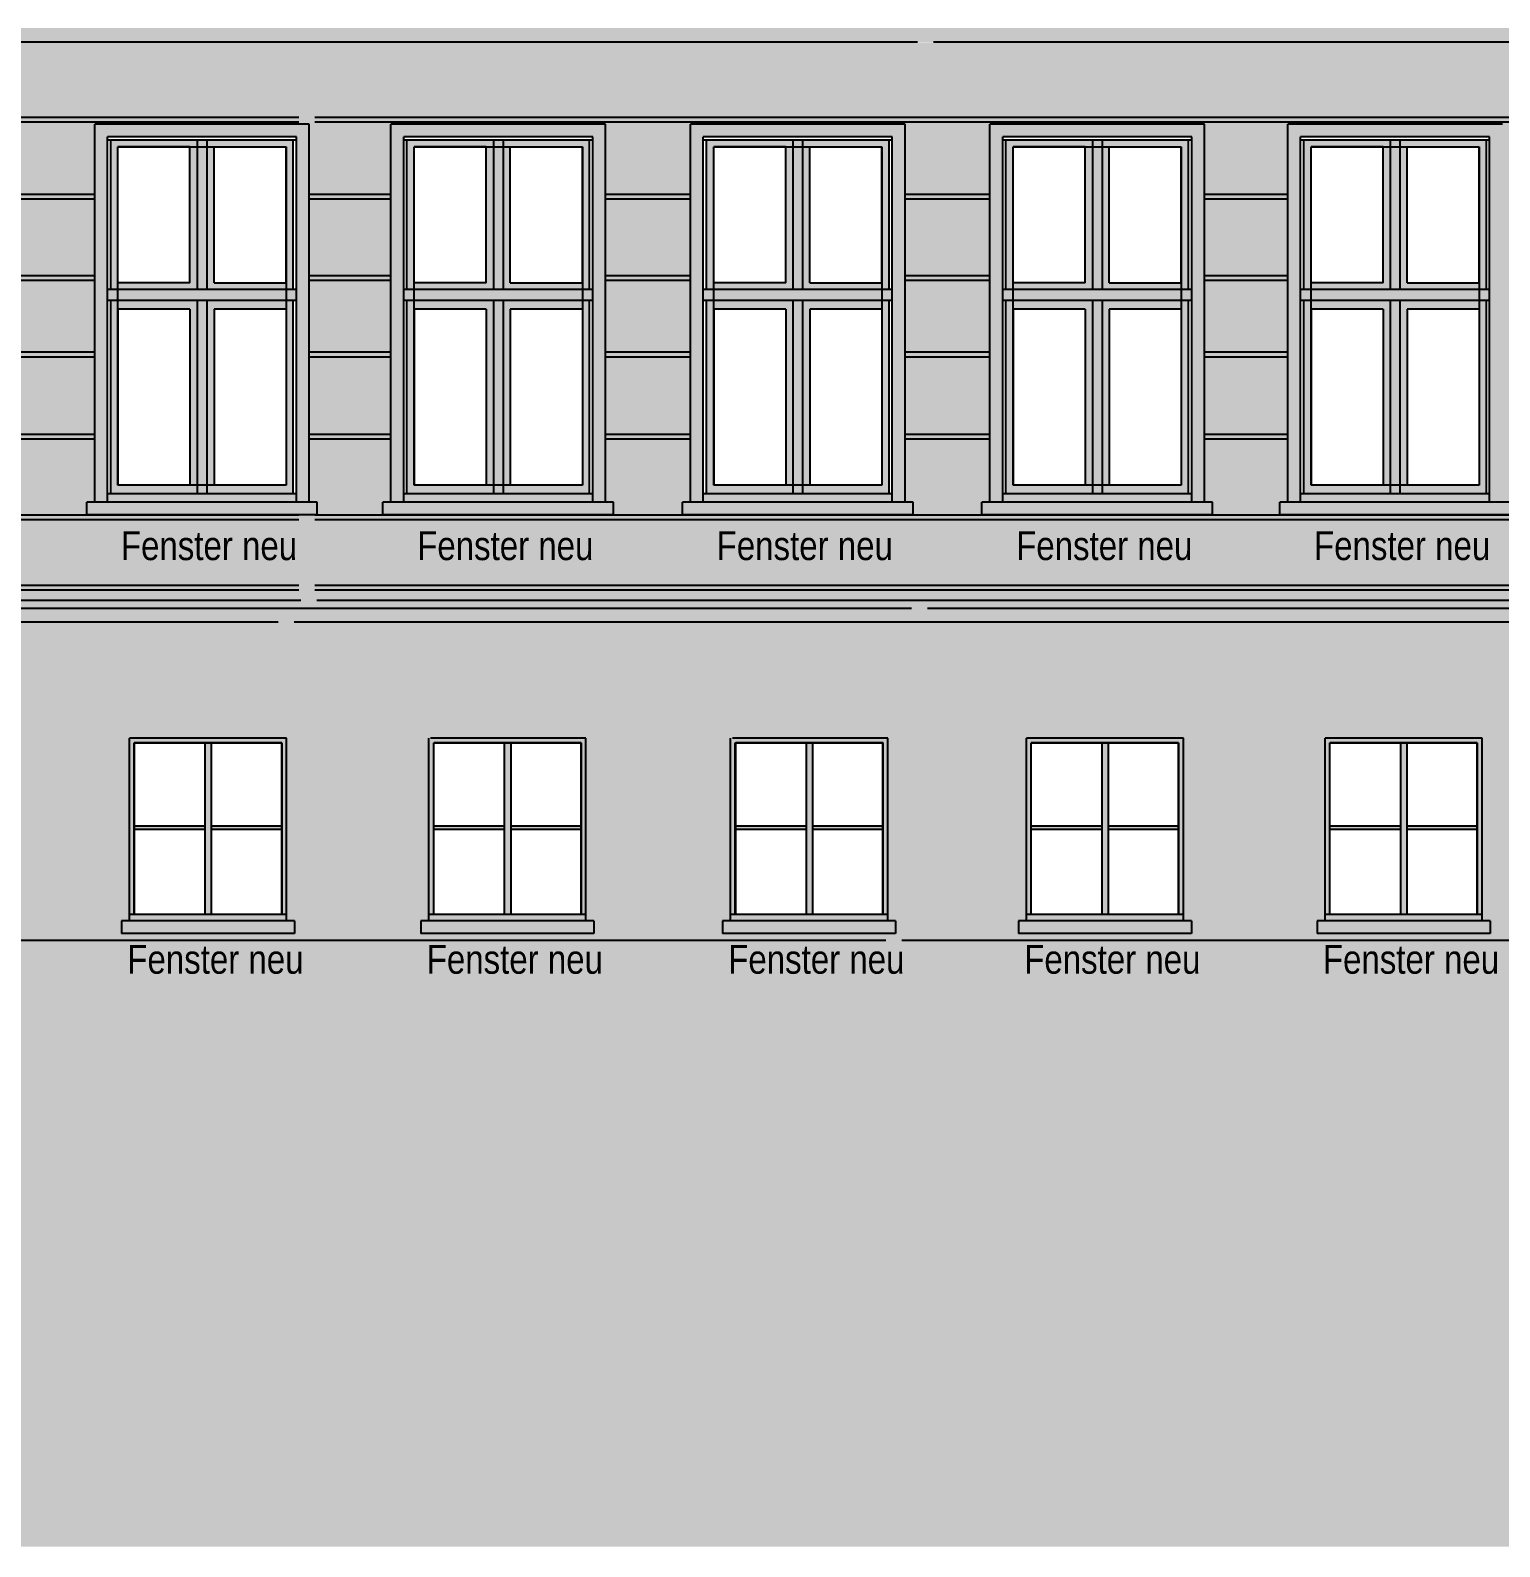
# Model space of a CAD drawing. Header units: metres. Extents: x 11 to 190, y 38 to 70.
# Drawn here: x 94.95 to 104.12, y 37.58 to 47.04 of the extents above; entities that cross this region are included whole.
import ezdxf
from ezdxf.enums import TextEntityAlignment as Align

# ---------------------------------------------------------------- set-up
doc = ezdxf.new("R2010")
doc.units = ezdxf.units.M
doc.header["$LTSCALE"] = 0.01
doc.header["$XCLIPFRAME"] = 2
doc.linetypes.add('AUSGEZOGEN', pattern=[1000, 1000, 0])
for name, color, linetype in [('A_Fensterrahmen', 1, 'CONTINUOUS'), ('A_Glasbild', 7, 'CONTINUOUS'), ('A_Schraff_Fensterrahmen', 255, 'CONTINUOUS'), ('A_Schraff_gelände', 251, 'CONTINUOUS'), ('A_Schraff_Gewaende', 23, 'CONTINUOUS'), ('A_Schraff_Paneel', 14, 'CONTINUOUS'), ('A_Schraff_Sims', 17, 'CONTINUOUS'), ('A_TEXT', 2, 'CONTINUOUS'), ('FASSADE', 7, 'AUSGEZOGEN'), ('FASSADE_STRUKTUR', 8, 'AUSGEZOGEN')]:
    doc.layers.add(name, color=color, linetype=linetype)
doc.styles.add('arial-n', font='ARIALN.TTF')
picture_1 = doc.add_image_def('image1.jpg', size_in_pixel=(60, 84))

msp = doc.modelspace()

# ---------------------------------------------------------------- hatches: boundary and pattern name
at = {"layer": 'A_Schraff_Fensterrahmen'}
h = msp.add_hatch(color=256, dxfattribs=at)
h.paths.add_polyline_path([(95.9904, 46.3587), (95.4504, 46.3587), (95.4504, 45.4268), (95.9904, 45.4268)])
h.paths.add_polyline_path([(95.9454, 46.3177), (95.9454, 45.4677), (95.4954, 45.4677), (95.4954, 46.3177)], flags=16)
h.paths.add_polyline_path([(96.5904, 46.3587), (96.0504, 46.3587), (96.0504, 45.4268), (96.5904, 45.4268)])
h.paths.add_polyline_path([(96.5454, 46.3177), (96.5454, 45.4677), (96.0954, 45.4677), (96.0954, 46.3177)], flags=16)
h.paths.add_polyline_path([(95.9904, 45.3567), (95.4504, 45.3567), (95.4504, 44.1513), (95.9904, 44.1513)])
h.paths.add_polyline_path([(95.9454, 45.304), (95.9454, 44.204), (95.4954, 44.204), (95.4954, 45.304)], flags=16)
h.paths.add_polyline_path([(96.5904, 45.3567), (96.0504, 45.3567), (96.0504, 44.1513), (96.5904, 44.1513)])
h.paths.add_polyline_path([(96.5454, 45.304), (96.5454, 44.204), (96.0954, 44.204), (96.0954, 45.304)], flags=16)
h = msp.add_hatch(color=256, dxfattribs=at)
h.paths.add_polyline_path([(96.0504, 46.3587), (95.9904, 46.3587), (95.9904, 45.4268), (96.0504, 45.4268)])
h.paths.add_polyline_path([(96.0504, 45.3567), (95.9904, 45.3567), (95.9904, 44.1513), (96.0504, 44.1513)])
h = msp.add_hatch(color=256, dxfattribs=at)
h.paths.add_polyline_path([(97.8402, 46.3587), (97.3002, 46.3587), (97.3002, 45.4268), (97.8402, 45.4268)])
h.paths.add_polyline_path([(97.7952, 46.3177), (97.7952, 45.4677), (97.3452, 45.4677), (97.3452, 46.3177)], flags=16)
h.paths.add_polyline_path([(98.4402, 46.3587), (97.9002, 46.3587), (97.9002, 45.4268), (98.4402, 45.4268)])
h.paths.add_polyline_path([(98.3952, 46.3177), (98.3952, 45.4677), (97.9452, 45.4677), (97.9452, 46.3177)], flags=16)
h.paths.add_polyline_path([(97.8402, 45.3567), (97.3002, 45.3567), (97.3002, 44.1513), (97.8402, 44.1513)])
h.paths.add_polyline_path([(97.7952, 45.304), (97.7952, 44.204), (97.3452, 44.204), (97.3452, 45.304)], flags=16)
h.paths.add_polyline_path([(98.4402, 45.3567), (97.9002, 45.3567), (97.9002, 44.1513), (98.4402, 44.1513)])
h.paths.add_polyline_path([(98.3952, 45.304), (98.3952, 44.204), (97.9452, 44.204), (97.9452, 45.304)], flags=16)
h = msp.add_hatch(color=256, dxfattribs=at)
h.paths.add_polyline_path([(97.9002, 46.3587), (97.8402, 46.3587), (97.8402, 45.4268), (97.9002, 45.4268)])
h.paths.add_polyline_path([(97.9002, 45.3567), (97.8402, 45.3567), (97.8402, 44.1513), (97.9002, 44.1513)])
h = msp.add_hatch(color=256, dxfattribs=at)
h.paths.add_polyline_path([(99.7101, 46.3588), (99.1701, 46.3588), (99.1701, 45.4268), (99.7101, 45.4268)])
h.paths.add_polyline_path([(99.6651, 46.3178), (99.6651, 45.4678), (99.2151, 45.4678), (99.2151, 46.3178)], flags=16)
h.paths.add_polyline_path([(100.3101, 46.3588), (99.7701, 46.3588), (99.7701, 45.4268), (100.3101, 45.4268)])
h.paths.add_polyline_path([(100.2651, 46.3178), (100.2651, 45.4678), (99.8151, 45.4678), (99.8151, 46.3178)], flags=16)
h.paths.add_polyline_path([(99.7101, 45.3568), (99.1701, 45.3568), (99.1701, 44.1514), (99.7101, 44.1514)])
h.paths.add_polyline_path([(99.6651, 45.3041), (99.6651, 44.2041), (99.2151, 44.2041), (99.2151, 45.3041)], flags=16)
h.paths.add_polyline_path([(100.3101, 45.3568), (99.7701, 45.3568), (99.7701, 44.1514), (100.3101, 44.1514)])
h.paths.add_polyline_path([(100.2651, 45.3041), (100.2651, 44.2041), (99.8151, 44.2041), (99.8151, 45.3041)], flags=16)
h = msp.add_hatch(color=256, dxfattribs=at)
h.paths.add_polyline_path([(99.7701, 46.3588), (99.7101, 46.3588), (99.7101, 45.4268), (99.7701, 45.4268)])
h.paths.add_polyline_path([(99.7701, 45.3568), (99.7101, 45.3568), (99.7101, 44.1514), (99.7701, 44.1514)])
h = msp.add_hatch(color=256, dxfattribs=at)
h.paths.add_polyline_path([(101.58, 46.3588), (101.04, 46.3588), (101.04, 45.4268), (101.58, 45.4268)])
h.paths.add_polyline_path([(101.535, 46.3178), (101.535, 45.4678), (101.085, 45.4678), (101.085, 46.3178)], flags=16)
h.paths.add_polyline_path([(102.18, 46.3588), (101.64, 46.3588), (101.64, 45.4268), (102.18, 45.4268)])
h.paths.add_polyline_path([(102.135, 46.3178), (102.135, 45.4678), (101.685, 45.4678), (101.685, 46.3178)], flags=16)
h.paths.add_polyline_path([(101.58, 45.3568), (101.04, 45.3568), (101.04, 44.1514), (101.58, 44.1514)])
h.paths.add_polyline_path([(101.535, 45.3041), (101.535, 44.2041), (101.085, 44.2041), (101.085, 45.3041)], flags=16)
h.paths.add_polyline_path([(102.18, 45.3568), (101.64, 45.3568), (101.64, 44.1514), (102.18, 44.1514)])
h.paths.add_polyline_path([(102.135, 45.3041), (102.135, 44.2041), (101.685, 44.2041), (101.685, 45.3041)], flags=16)
h = msp.add_hatch(color=256, dxfattribs=at)
h.paths.add_polyline_path([(101.64, 46.3588), (101.58, 46.3588), (101.58, 45.4268), (101.64, 45.4268)])
h.paths.add_polyline_path([(101.64, 45.3568), (101.58, 45.3568), (101.58, 44.1514), (101.64, 44.1514)])
h = msp.add_hatch(color=256, dxfattribs=at)
h.paths.add_polyline_path([(103.4399, 46.3588), (102.8999, 46.3588), (102.8999, 45.4268), (103.4399, 45.4268)])
h.paths.add_polyline_path([(103.3949, 46.3178), (103.3949, 45.4678), (102.9449, 45.4678), (102.9449, 46.3178)], flags=16)
h.paths.add_polyline_path([(104.0399, 46.3588), (103.4999, 46.3588), (103.4999, 45.4268), (104.0399, 45.4268)])
h.paths.add_polyline_path([(103.9949, 46.3178), (103.9949, 45.4678), (103.5449, 45.4678), (103.5449, 46.3178)], flags=16)
h.paths.add_polyline_path([(103.4399, 45.3568), (102.8999, 45.3568), (102.8999, 44.1514), (103.4399, 44.1514)])
h.paths.add_polyline_path([(103.3949, 45.3041), (103.3949, 44.2041), (102.9449, 44.2041), (102.9449, 45.3041)], flags=16)
h.paths.add_polyline_path([(104.0399, 45.3568), (103.4999, 45.3568), (103.4999, 44.1514), (104.0399, 44.1514)])
h.paths.add_polyline_path([(103.9949, 45.3041), (103.9949, 44.2041), (103.5449, 44.2041), (103.5449, 45.3041)], flags=16)
h = msp.add_hatch(color=256, dxfattribs=at)
h.paths.add_polyline_path([(103.4999, 46.3588), (103.4399, 46.3588), (103.4399, 45.4268), (103.4999, 45.4268)])
h.paths.add_polyline_path([(103.4999, 45.3568), (103.4399, 45.3568), (103.4399, 44.1514), (103.4999, 44.1514)])
h = msp.add_hatch(color=256, dxfattribs=at)
h.paths.add_polyline_path([(96.6104, 44.1513), (95.4304, 44.1513), (95.4304, 44.0987), (96.6104, 44.0987)])
h.paths.add_polyline_path([(96.6104, 45.4268), (95.4304, 45.4268), (95.4304, 45.3567), (96.6104, 45.3567)])
h = msp.add_hatch(color=256, dxfattribs=at)
h.paths.add_polyline_path([(98.4602, 44.1513), (97.2802, 44.1513), (97.2802, 44.0987), (98.4602, 44.0987)])
h.paths.add_polyline_path([(98.4602, 45.4268), (97.2802, 45.4268), (97.2802, 45.3567), (98.4602, 45.3567)])
h = msp.add_hatch(color=256, dxfattribs=at)
h.paths.add_polyline_path([(100.3301, 44.1514), (99.1501, 44.1514), (99.1501, 44.0988), (100.3301, 44.0988)])
h.paths.add_polyline_path([(100.3301, 45.4268), (99.1501, 45.4268), (99.1501, 45.3568), (100.3301, 45.3568)])
h = msp.add_hatch(color=256, dxfattribs=at)
h.paths.add_polyline_path([(102.2, 44.1514), (101.02, 44.1514), (101.02, 44.0988), (102.2, 44.0988)])
h.paths.add_polyline_path([(102.2, 45.4268), (101.02, 45.4268), (101.02, 45.3568), (102.2, 45.3568)])
h = msp.add_hatch(color=256, dxfattribs=at)
h.paths.add_polyline_path([(104.0599, 44.1514), (102.8799, 44.1514), (102.8799, 44.0988), (104.0599, 44.0988)])
h.paths.add_polyline_path([(104.0599, 45.4268), (102.8799, 45.4268), (102.8799, 45.3568), (104.0599, 45.3568)])
h = msp.add_hatch(color=256, dxfattribs=at)
h.paths.add_polyline_path([(96.0779, 42.5958), (96.0379, 42.5958), (96.0379, 41.5258), (96.0779, 41.5258)], flags=17)
h.paths.add_polyline_path([(96.5479, 42.6258), (95.5679, 42.6258), (95.5679, 41.5258), (95.5979, 41.5258), (95.5979, 42.5958), (96.5179, 42.5958), (96.5179, 41.5258), (96.5479, 41.5258)])
h.paths.add_polyline_path([(96.5479, 41.5258), (95.5679, 41.5258), (95.5679, 41.4858), (96.5479, 41.4858)])
h = msp.add_hatch(color=256, dxfattribs=at)
h.paths.add_polyline_path([(97.9475, 42.5958), (97.9075, 42.5958), (97.9075, 41.5258), (97.9475, 41.5258)], flags=17)
h.paths.add_polyline_path([(98.4175, 42.6258), (97.4375, 42.6258), (97.4375, 41.5258), (97.4675, 41.5258), (97.4675, 42.5958), (98.3875, 42.5958), (98.3875, 41.5258), (98.4175, 41.5258)])
h.paths.add_polyline_path([(98.4175, 41.5258), (97.4375, 41.5258), (97.4375, 41.4858), (98.4175, 41.4858)])
h = msp.add_hatch(color=256, dxfattribs=at)
h.paths.add_polyline_path([(99.8298, 42.5958), (99.7898, 42.5958), (99.7898, 41.5258), (99.8298, 41.5258)], flags=17)
h.paths.add_polyline_path([(100.2998, 42.6258), (99.3197, 42.6258), (99.3197, 41.5258), (99.3497, 41.5258), (99.3497, 42.5958), (100.2698, 42.5958), (100.2698, 41.5258), (100.2998, 41.5258)])
h.paths.add_polyline_path([(100.2998, 41.5258), (99.3197, 41.5258), (99.3197, 41.4858), (100.2998, 41.4858)])
h = msp.add_hatch(color=256, dxfattribs=at)
h.paths.add_polyline_path([(101.6779, 42.5958), (101.6379, 42.5958), (101.6379, 41.5258), (101.6779, 41.5258)], flags=17)
h.paths.add_polyline_path([(102.1479, 42.6258), (101.1679, 42.6258), (101.1679, 41.5258), (101.1979, 41.5258), (101.1979, 42.5958), (102.1179, 42.5958), (102.1179, 41.5258), (102.1479, 41.5258)])
h.paths.add_polyline_path([(102.1479, 41.5258), (101.1679, 41.5258), (101.1679, 41.4858), (102.1479, 41.4858)])
h = msp.add_hatch(color=256, dxfattribs=at)
h.paths.add_polyline_path([(103.5429, 42.5958), (103.5029, 42.5958), (103.5029, 41.5258), (103.5429, 41.5258)], flags=17)
h.paths.add_polyline_path([(104.0129, 42.6258), (103.0329, 42.6258), (103.0329, 41.5258), (103.0629, 41.5258), (103.0629, 42.5958), (103.9829, 42.5958), (103.9829, 41.5258), (104.0129, 41.5258)])
h.paths.add_polyline_path([(104.0129, 41.5258), (103.0329, 41.5258), (103.0329, 41.4858), (104.0129, 41.4858)])
h = msp.add_hatch(color=256, dxfattribs=at)
h.paths.add_polyline_path([(96.5179, 42.0758), (96.0779, 42.0758), (96.0779, 42.0558), (96.5179, 42.0558)])
h.paths.add_polyline_path([(96.0379, 42.0758), (95.5979, 42.0758), (95.5979, 42.0558), (96.0379, 42.0558)])
h = msp.add_hatch(color=256, dxfattribs=at)
h.paths.add_polyline_path([(98.3875, 42.0758), (97.9475, 42.0758), (97.9475, 42.0558), (98.3875, 42.0558)])
h.paths.add_polyline_path([(97.9075, 42.0758), (97.4675, 42.0758), (97.4675, 42.0558), (97.9075, 42.0558)])
h = msp.add_hatch(color=256, dxfattribs=at)
h.paths.add_polyline_path([(100.2698, 42.0758), (99.8298, 42.0758), (99.8298, 42.0558), (100.2698, 42.0558)])
h.paths.add_polyline_path([(99.7898, 42.0758), (99.3497, 42.0758), (99.3497, 42.0558), (99.7898, 42.0558)])
h = msp.add_hatch(color=256, dxfattribs=at)
h.paths.add_polyline_path([(102.1179, 42.0758), (101.6779, 42.0758), (101.6779, 42.0558), (102.1179, 42.0558)])
h.paths.add_polyline_path([(101.6379, 42.0758), (101.1979, 42.0758), (101.1979, 42.0558), (101.6379, 42.0558)])
h = msp.add_hatch(color=256, dxfattribs=at)
h.paths.add_polyline_path([(103.9829, 42.0758), (103.5429, 42.0758), (103.5429, 42.0558), (103.9829, 42.0558)])
h.paths.add_polyline_path([(103.5029, 42.0758), (103.0629, 42.0758), (103.0629, 42.0558), (103.5029, 42.0558)])
at = {"layer": 'A_Schraff_gelände'}
msp.add_hatch(color=256, dxfattribs=at).paths.add_polyline_path([(11.3282, 41.598), (11.3282, 37.5789), (154.2308, 37.5789), (154.2216, 40.16), (110.1494, 40.16), (110.1494, 41.3633), (91.5663, 41.3633), (88.0786, 41.3633), (81.6712, 41.4133), (71.368, 41.4147), (60.93, 41.416), (60.93, 41.5372), (60.58, 41.5372), (60.58, 41.6622), (55.0967, 41.6622), (55.0967, 41.598), (46.9467, 41.598)])
at = {"layer": 'A_Schraff_Gewaende'}
h = msp.add_hatch(color=256, dxfattribs=at)
h.paths.add_polyline_path([(96.6904, 46.4587), (95.3504, 46.4587), (95.3504, 44.0987), (95.4304, 44.0987), (95.4304, 46.3787), (96.6104, 46.3787), (96.6104, 44.0987), (96.6904, 44.0987)])
h.paths.add_polyline_path([(96.7404, 44.0987), (96.6904, 44.0987), (95.3004, 44.0987), (95.3004, 44.0187), (96.7404, 44.0187)])
h = msp.add_hatch(color=256, dxfattribs=at)
h.paths.add_polyline_path([(98.5402, 46.4587), (97.2002, 46.4587), (97.2002, 44.0987), (97.2802, 44.0987), (97.2802, 46.3787), (98.4602, 46.3787), (98.4602, 44.0987), (98.5402, 44.0987)])
h.paths.add_polyline_path([(98.5902, 44.0987), (98.5402, 44.0987), (97.1502, 44.0987), (97.1502, 44.0187), (98.5902, 44.0187)])
h = msp.add_hatch(color=256, dxfattribs=at)
h.paths.add_polyline_path([(100.4101, 46.4588), (99.0701, 46.4588), (99.0701, 44.0988), (99.1501, 44.0988), (99.1501, 46.3788), (100.3301, 46.3788), (100.3301, 44.0988), (100.4101, 44.0988)])
h.paths.add_polyline_path([(100.4601, 44.0988), (100.4101, 44.0988), (99.0201, 44.0988), (99.0201, 44.0188), (100.4601, 44.0188)])
h = msp.add_hatch(color=256, dxfattribs=at)
h.paths.add_polyline_path([(102.28, 46.4588), (100.94, 46.4588), (100.94, 44.0988), (101.02, 44.0988), (101.02, 46.3788), (102.2, 46.3788), (102.2, 44.0988), (102.28, 44.0988)])
h.paths.add_polyline_path([(102.33, 44.0988), (102.28, 44.0988), (100.89, 44.0988), (100.89, 44.0188), (102.33, 44.0188)])
h = msp.add_hatch(color=256, dxfattribs=at)
h.paths.add_polyline_path([(104.1399, 46.4588), (102.7999, 46.4588), (102.7999, 44.0988), (102.8799, 44.0988), (102.8799, 46.3788), (104.0599, 46.3788), (104.0599, 44.0988), (104.1399, 44.0988)])
h.paths.add_polyline_path([(104.1899, 44.0988), (104.1399, 44.0988), (102.7499, 44.0988), (102.7499, 44.0188), (104.1899, 44.0188)])
for points in [[(96.5979, 41.4858), (96.5479, 41.4858), (95.5179, 41.4858), (95.5179, 41.4058), (96.5979, 41.4058)], [(98.4675, 41.4858), (98.4175, 41.4858), (97.3875, 41.4858), (97.3875, 41.4058), (98.4675, 41.4058)], [(100.3498, 41.4858), (100.2998, 41.4858), (99.2697, 41.4858), (99.2697, 41.4058), (100.3498, 41.4058)], [(102.1979, 41.4858), (102.1479, 41.4858), (101.1179, 41.4858), (101.1179, 41.4058), (102.1979, 41.4058)], [(104.0629, 41.4858), (104.0129, 41.4858), (102.9829, 41.4858), (102.9829, 41.4058), (104.0629, 41.4058)]]:
    msp.add_hatch(color=256, dxfattribs=at).paths.add_polyline_path(points)
at = {"layer": 'A_Schraff_Paneel'}
h = msp.add_hatch(color=256, dxfattribs=at)
h.paths.add_polyline_path([(59.2, 46.9703), (59.2, 43.4844), (110.3894, 43.4844), (116.8374, 43.4842), (116.8374, 46.9701)])
h.paths.add_polyline_path([(106.5637, 44.0188), (106.5637, 44.0988), (106.6137, 44.0988), (106.6137, 46.4588), (107.9537, 46.4588), (107.9537, 44.0988), (108.0037, 44.0988), (108.0037, 44.0188)], flags=16)
h.paths.add_polyline_path([(104.6616, 44.0188), (104.6616, 44.0988), (104.7116, 44.0988), (104.7116, 46.4588), (106.0516, 46.4588), (106.0516, 44.0988), (106.1016, 44.0988), (106.1016, 44.0188)], flags=16)
h.paths.add_polyline_path([(102.7499, 44.0188), (102.7499, 44.0988), (102.7999, 44.0988), (102.7999, 46.4588), (104.1399, 46.4588), (104.1399, 44.0988), (104.1899, 44.0988), (104.1899, 44.0188)], flags=16)
h.paths.add_polyline_path([(100.89, 44.0188), (100.89, 44.0988), (100.94, 44.0988), (100.94, 46.4588), (102.28, 46.4588), (102.28, 44.0988), (102.33, 44.0988), (102.33, 44.0188)], flags=16)
h.paths.add_polyline_path([(99.0201, 44.0188), (99.0201, 44.0988), (99.0701, 44.0988), (99.0701, 46.4588), (100.4101, 46.4588), (100.4101, 44.0988), (100.4601, 44.0988), (100.4601, 44.0188)], flags=16)
h.paths.add_polyline_path([(97.1502, 44.0187), (97.1502, 44.0987), (97.2002, 44.0987), (97.2002, 46.4587), (98.5402, 46.4587), (98.5402, 44.0987), (98.5902, 44.0987), (98.5902, 44.0187)], flags=16)
h.paths.add_polyline_path([(95.3004, 44.0187), (95.3004, 44.0987), (95.3504, 44.0987), (95.3504, 46.4587), (96.6904, 46.4587), (96.6904, 44.0987), (96.7404, 44.0987), (96.7404, 44.0187)], flags=16)
h.paths.add_polyline_path([(93.4405, 44.0187), (93.4405, 44.0987), (93.4905, 44.0987), (93.4905, 46.4587), (94.8305, 46.4587), (94.8305, 44.0987), (94.8805, 44.0987), (94.8805, 44.0187)], flags=16)
h.paths.add_polyline_path([(91.5592, 44.0187), (91.5592, 44.0987), (91.6092, 44.0987), (91.6092, 46.4587), (92.9492, 46.4587), (92.9492, 44.0987), (92.9992, 44.0987), (92.9992, 44.0187)], flags=16)
h.paths.add_polyline_path([(89.6843, 44.0187), (89.6843, 44.0987), (89.7343, 44.0987), (89.7343, 46.4587), (91.0743, 46.4587), (91.0743, 44.0987), (91.1243, 44.0987), (91.1243, 44.0187)], flags=16)
h.paths.add_polyline_path([(87.8194, 44.0187), (87.8194, 44.0987), (87.8694, 44.0987), (87.8694, 46.4587), (89.2094, 46.4587), (89.2094, 44.0987), (89.2594, 44.0987), (89.2594, 44.0187)], flags=16)
h.paths.add_polyline_path([(85.9495, 44.0187), (85.9495, 44.0987), (85.9995, 44.0987), (85.9995, 46.4587), (87.3395, 46.4587), (87.3395, 44.0987), (87.3895, 44.0987), (87.3895, 44.0187)], flags=16)
h.paths.add_polyline_path([(84.0099, 44.0188), (84.0099, 44.0988), (84.0599, 44.0988), (84.0599, 46.4588), (85.3999, 46.4588), (85.3999, 44.0988), (85.4499, 44.0988), (85.4499, 44.0188)], flags=16)
h.paths.add_polyline_path([(82.1898, 44.0187), (82.1898, 44.0987), (82.2398, 44.0987), (82.2398, 46.4587), (83.5798, 46.4587), (83.5798, 44.0987), (83.6298, 44.0987), (83.6298, 44.0187)], flags=16)
h.paths.add_polyline_path([(80.3499, 44.0187), (80.3499, 44.0987), (80.3999, 44.0987), (80.3999, 46.4587), (81.7399, 46.4587), (81.7399, 44.0987), (81.7899, 44.0987), (81.7899, 44.0187)], flags=16)
h.paths.add_polyline_path([(78.48, 44.0187), (78.48, 44.0987), (78.53, 44.0987), (78.53, 46.4587), (79.87, 46.4587), (79.87, 44.0987), (79.92, 44.0987), (79.92, 44.0187)], flags=16)
h.paths.add_polyline_path([(76.6301, 44.0187), (76.6301, 44.0987), (76.6801, 44.0987), (76.6801, 46.4587), (78.0201, 46.4587), (78.0201, 44.0987), (78.0701, 44.0987), (78.0701, 44.0187)], flags=16)
h.paths.add_polyline_path([(74.7702, 44.0187), (74.7702, 44.0987), (74.8202, 44.0987), (74.8202, 46.4587), (76.1602, 46.4587), (76.1602, 44.0987), (76.2102, 44.0987), (76.2102, 44.0187)], flags=16)
h.paths.add_polyline_path([(72.8904, 44.0187), (72.8904, 44.0987), (72.9404, 44.0987), (72.9404, 46.4587), (74.2804, 46.4587), (74.2804, 44.0987), (74.3304, 44.0987), (74.3304, 44.0187)], flags=16)
h.paths.add_polyline_path([(71.0105, 44.0187), (71.0105, 44.0987), (71.0605, 44.0987), (71.0605, 46.4587), (72.4005, 46.4587), (72.4005, 44.0987), (72.4505, 44.0987), (72.4505, 44.0187)], flags=16)
h.paths.add_polyline_path([(69.1053, 44.0187), (69.1053, 44.0987), (69.1553, 44.0987), (69.1553, 46.4587), (70.4953, 46.4587), (70.4953, 44.0987), (70.5453, 44.0987), (70.5453, 44.0187)], flags=16)
h.paths.add_polyline_path([(67.3304, 44.0187), (67.3304, 44.0987), (67.3804, 44.0987), (67.3804, 46.4587), (68.7204, 46.4587), (68.7204, 44.0987), (68.7704, 44.0987), (68.7704, 44.0187)], flags=16)
h.paths.add_polyline_path([(65.3755, 44.0187), (65.3755, 44.0987), (65.4255, 44.0987), (65.4255, 46.4587), (66.7655, 46.4587), (66.7655, 44.0987), (66.8155, 44.0987), (66.8155, 44.0187)], flags=16)
h.paths.add_polyline_path([(63.5906, 44.0187), (63.5906, 44.0987), (63.6406, 44.0987), (63.6406, 46.4587), (64.9806, 46.4587), (64.9806, 44.0987), (65.0306, 44.0987), (65.0306, 44.0187)], flags=16)
h.paths.add_polyline_path([(61.6463, 44.0187), (61.6463, 44.0987), (61.6963, 44.0987), (61.6963, 46.4587), (63.0363, 46.4587), (63.0363, 44.0987), (63.0863, 44.0987), (63.0863, 44.0187)], flags=16)
h = msp.add_hatch(color=256, dxfattribs=at)
h.paths.add_polyline_path([(59.2, 43.3486), (59.2, 41.6622), (60.58, 41.6622), (60.58, 41.5372), (60.93, 41.5372), (60.93, 41.416), (61.978, 41.4141), (61.978, 42.6258), (62.898, 42.6258), (62.898, 41.4158), (63.858, 41.4156), (63.858, 42.6257), (64.778, 42.6257), (64.778, 41.4141), (65.738, 41.4154), (65.738, 42.6256), (66.658, 42.6256), (66.658, 41.4144), (67.603, 41.4145), (67.603, 42.6255), (68.523, 42.6255), (68.523, 41.4145), (69.473, 41.4148), (69.473, 42.6253), (70.393, 42.6253), (70.393, 41.4146), (71.303, 41.4145), (71.303, 42.6252), (72.223, 42.6252), (72.223, 41.4144), (73.163, 41.4142), (73.163, 42.6251), (74.083, 42.6251), (74.083, 41.4141), (75.053, 41.4142), (75.053, 42.625), (75.973, 42.605), (75.973, 41.4141), (76.908, 41.4141), (76.908, 42.6248), (77.828, 42.6248), (77.828, 41.4141), (78.798, 41.4141), (78.798, 42.6247), (79.718, 42.6247), (79.718, 41.4141), (80.7362, 41.4141), (80.7362, 42.2522), (81.7212, 42.2522), (81.7212, 41.4126), (82.4281, 41.4074), (82.4281, 41.4858), (82.4781, 41.4858), (82.4781, 42.6258), (83.4581, 42.6258), (83.4581, 41.4858), (83.5082, 41.4858), (83.5082, 41.4058), (83.5081, 41.399), (88.0786, 41.3633), (91.6729, 41.3633), (91.6729, 42.4922), (92.7829, 42.4922), (92.7829, 41.3633), (110.3894, 41.3633), (110.3894, 43.3502)])
h.paths.add_polyline_path([(84.2888, 42.6258), (84.2888, 41.4858), (84.2388, 41.4858), (84.2388, 41.4058), (85.3189, 41.4058), (85.3189, 41.4858), (85.2689, 41.4858), (85.2689, 42.6258)], flags=16)
h.paths.add_polyline_path([(86.1274, 42.6258), (86.1274, 41.4858), (86.0774, 41.4858), (86.0774, 41.4058), (87.1575, 41.4058), (87.1575, 41.4858), (87.1075, 41.4858), (87.1075, 42.6258)], flags=16)
h.paths.add_polyline_path([(88.4953, 42.6258), (88.4953, 41.4858), (88.4453, 41.4858), (88.4453, 41.4058), (89.5253, 41.4058), (89.5253, 41.4858), (89.4753, 41.4858), (89.4753, 42.6258)], flags=16)
h.paths.add_polyline_path([(89.9996, 42.6258), (89.9996, 41.4858), (89.9496, 41.4858), (89.9496, 41.4058), (91.0296, 41.4058), (91.0296, 41.4858), (90.9796, 41.4858), (90.9796, 42.6258)], flags=16)
h.paths.add_polyline_path([(93.7046, 42.6258), (93.7046, 41.4858), (93.6546, 41.4858), (93.6546, 41.4058), (94.7346, 41.4058), (94.7346, 41.4858), (94.6846, 41.4858), (94.6846, 42.6258)], flags=16)
h.paths.add_polyline_path([(95.5679, 42.6258), (95.5679, 41.4858), (95.5179, 41.4858), (95.5179, 41.4058), (96.5979, 41.4058), (96.5979, 41.4858), (96.5479, 41.4858), (96.5479, 42.6258)], flags=16)
h.paths.add_polyline_path([(97.4375, 42.6258), (97.4375, 41.4858), (97.3875, 41.4858), (97.3875, 41.4058), (98.4675, 41.4058), (98.4675, 41.4858), (98.4175, 41.4858), (98.4175, 42.6258)], flags=16)
h.paths.add_polyline_path([(99.3197, 42.6258), (99.3197, 41.4858), (99.2697, 41.4858), (99.2697, 41.4058), (100.3498, 41.4058), (100.3498, 41.4858), (100.3029, 41.4858), (100.3029, 42.6258)], flags=16)
h.paths.add_polyline_path([(101.1679, 42.6258), (101.1679, 41.4858), (101.1179, 41.4858), (101.1179, 41.4058), (102.1979, 41.4058), (102.1979, 41.4858), (102.1479, 41.4858), (102.1479, 42.6258)], flags=16)
h.paths.add_polyline_path([(103.0329, 42.6258), (103.0329, 41.4858), (102.9829, 41.4858), (102.9829, 41.4058), (104.0629, 41.4058), (104.0629, 41.4858), (104.0129, 41.4858), (104.0129, 42.6258)], flags=16)
h.paths.add_polyline_path([(104.8979, 42.6258), (104.8979, 41.4858), (104.8479, 41.4858), (104.8479, 41.4058), (105.9279, 41.4058), (105.9279, 41.4858), (105.8779, 41.4858), (105.8779, 42.6258)], flags=16)
at = {"layer": 'A_Schraff_Sims'}
for points in [[(116.6624, 46.9704), (116.6429, 47.0578), (59.001, 47.0578), (59.001, 46.9703)], [(59.18, 43.4844), (59.04, 43.4344), (59.051, 43.3502), (130.1924, 43.3502), (130.2034, 43.4342), (130.0524, 43.4842)]]:
    msp.add_hatch(color=256, dxfattribs=at).paths.add_polyline_path(points)

# ---------------------------------------------------------------- linework, layer by layer
at = {"layer": 'A_Fensterrahmen'}
for p, q in [((96.6104, 46.3587), (95.4304, 46.3587)), ((95.4504, 45.4268), (95.4504, 46.3587)), ((95.4954, 45.4677), (95.4954, 46.3177)), ((95.9454, 46.3177), (95.4954, 46.3177)), ((95.9454, 45.4677), (95.9454, 46.3177)), ((95.9904, 46.3587), (95.9904, 45.4268)), ((96.0504, 46.3587), (96.0504, 45.4268)), ((96.0954, 45.4677), (96.0954, 46.3177)), ((96.0954, 46.3177), (96.5454, 46.3177)), ((96.5454, 45.4677), (96.5454, 46.3177)), ((96.5904, 45.4268), (96.5904, 46.3587)), ((98.4602, 46.3587), (97.2802, 46.3587)), ((97.3002, 45.4268), (97.3002, 46.3587)), ((97.3452, 45.4677), (97.3452, 46.3177)), ((97.7952, 46.3177), (97.3452, 46.3177)), ((97.7952, 45.4677), (97.7952, 46.3177)), ((97.8402, 46.3587), (97.8402, 45.4268)), ((97.9002, 46.3587), (97.9002, 45.4268)), ((97.9452, 45.4677), (97.9452, 46.3177)), ((97.9452, 46.3177), (98.3952, 46.3177)), ((98.3952, 45.4677), (98.3952, 46.3177)), ((98.4402, 45.4268), (98.4402, 46.3587)), ((100.3301, 46.3588), (99.1501, 46.3588)), ((99.1701, 45.4268), (99.1701, 46.3588)), ((99.2151, 45.4678), (99.2151, 46.3178)), ((99.6651, 46.3178), (99.2151, 46.3178)), ((99.6651, 45.4678), (99.6651, 46.3178)), ((99.7101, 46.3588), (99.7101, 45.4268)), ((99.7701, 46.3588), (99.7701, 45.4268)), ((99.8151, 46.3178), (100.2651, 46.3178)), ((99.8151, 45.4678), (99.8151, 46.3178)), ((100.2651, 45.4678), (100.2651, 46.3178)), ((100.3101, 45.4268), (100.3101, 46.3588)), ((102.2, 46.3588), (101.02, 46.3588)), ((101.04, 45.4268), (101.04, 46.3588)), ((101.085, 45.4678), (101.085, 46.3178)), ((101.535, 46.3178), (101.085, 46.3178)), ((101.535, 45.4678), (101.535, 46.3178)), ((101.58, 46.3588), (101.58, 45.4268)), ((101.64, 46.3588), (101.64, 45.4268)), ((101.685, 45.4678), (101.685, 46.3178)), ((101.685, 46.3178), (102.135, 46.3178)), ((102.135, 45.4678), (102.135, 46.3178)), ((102.18, 45.4268), (102.18, 46.3588)), ((104.0599, 46.3588), (102.8799, 46.3588)), ((102.8999, 45.4268), (102.8999, 46.3588)), ((102.9449, 45.4678), (102.9449, 46.3178)), ((103.3949, 46.3178), (102.9449, 46.3178)), ((103.3949, 45.4678), (103.3949, 46.3178)), ((103.4399, 46.3588), (103.4399, 45.4268)), ((103.4999, 46.3588), (103.4999, 45.4268)), ((103.5449, 45.4678), (103.5449, 46.3178)), ((103.5449, 46.3178), (103.9949, 46.3178)), ((103.9949, 45.4678), (103.9949, 46.3178)), ((104.0399, 45.4268), (104.0399, 46.3588)), ((95.9454, 45.4677), (95.4954, 45.4677)), ((96.0954, 45.4677), (96.5454, 45.4677)), ((97.7952, 45.4677), (97.3452, 45.4677)), ((97.9452, 45.4677), (98.3952, 45.4677)), ((99.6651, 45.4678), (99.2151, 45.4678)), ((99.8151, 45.4678), (100.2651, 45.4678)), ((101.535, 45.4678), (101.085, 45.4678)), ((101.685, 45.4678), (102.135, 45.4678)), ((103.3949, 45.4678), (102.9449, 45.4678)), ((103.5449, 45.4678), (103.9949, 45.4678)), ((96.6104, 45.4268), (95.4304, 45.4268)), ((96.6104, 45.3567), (95.4304, 45.3567)), ((95.4504, 44.1513), (95.4504, 45.3567)), ((95.9904, 45.3567), (95.9904, 44.1513)), ((96.0504, 45.3567), (96.0504, 44.1513)), ((96.5904, 44.1513), (96.5904, 45.3567)), ((98.4602, 45.4268), (97.2802, 45.4268)), ((98.4602, 45.3567), (97.2802, 45.3567)), ((97.3002, 44.1513), (97.3002, 45.3567)), ((97.8402, 45.3567), (97.8402, 44.1513)), ((97.9002, 45.3567), (97.9002, 44.1513)), ((98.4402, 44.1513), (98.4402, 45.3567)), ((100.3301, 45.4268), (99.1501, 45.4268)), ((100.3301, 45.3568), (99.1501, 45.3568)), ((99.1701, 44.1514), (99.1701, 45.3568)), ((99.7101, 45.3568), (99.7101, 44.1514)), ((99.7701, 45.3568), (99.7701, 44.1514)), ((100.3101, 44.1514), (100.3101, 45.3568)), ((102.2, 45.4268), (101.02, 45.4268)), ((102.2, 45.3568), (101.02, 45.3568)), ((101.04, 44.1514), (101.04, 45.3568)), ((101.58, 45.3568), (101.58, 44.1514)), ((101.64, 45.3568), (101.64, 44.1514)), ((102.18, 44.1514), (102.18, 45.3568)), ((104.0599, 45.4268), (102.8799, 45.4268)), ((104.0599, 45.3568), (102.8799, 45.3568)), ((102.8999, 44.1514), (102.8999, 45.3568)), ((103.4399, 45.3568), (103.4399, 44.1514)), ((103.4999, 45.3568), (103.4999, 44.1514)), ((104.0399, 44.1514), (104.0399, 45.3568)), ((95.4954, 45.304), (95.4954, 44.204)), ((95.9454, 45.304), (95.4954, 45.304)), ((95.9454, 45.304), (95.9454, 44.204)), ((96.5454, 45.304), (96.0954, 45.304)), ((96.0954, 45.304), (96.0954, 44.204)), ((96.5454, 45.304), (96.5454, 44.204)), ((97.3452, 45.304), (97.3452, 44.204)), ((97.7952, 45.304), (97.3452, 45.304)), ((97.7952, 45.304), (97.7952, 44.204)), ((98.3952, 45.304), (97.9452, 45.304)), ((97.9452, 45.304), (97.9452, 44.204)), ((98.3952, 45.304), (98.3952, 44.204)), ((99.6651, 45.3041), (99.2151, 45.3041)), ((99.2151, 45.3041), (99.2151, 44.2041)), ((99.6651, 45.3041), (99.6651, 44.2041)), ((100.2651, 45.3041), (99.8151, 45.3041)), ((99.8151, 45.3041), (99.8151, 44.2041)), ((100.2651, 45.3041), (100.2651, 44.2041)), ((101.535, 45.3041), (101.085, 45.3041)), ((101.085, 45.3041), (101.085, 44.2041)), ((101.535, 45.3041), (101.535, 44.2041)), ((102.135, 45.3041), (101.685, 45.3041)), ((101.685, 45.3041), (101.685, 44.2041)), ((102.135, 45.3041), (102.135, 44.2041)), ((102.9449, 45.3041), (102.9449, 44.2041)), ((103.3949, 45.3041), (102.9449, 45.3041)), ((103.3949, 45.3041), (103.3949, 44.2041)), ((103.9949, 45.3041), (103.5449, 45.3041)), ((103.5449, 45.3041), (103.5449, 44.2041)), ((103.9949, 45.3041), (103.9949, 44.2041)), ((95.9454, 44.204), (95.4954, 44.204)), ((96.5454, 44.204), (96.0954, 44.204)), ((97.7952, 44.204), (97.3452, 44.204)), ((98.3952, 44.204), (97.9452, 44.204)), ((99.6651, 44.2041), (99.2151, 44.2041)), ((100.2651, 44.2041), (99.8151, 44.2041)), ((101.535, 44.2041), (101.085, 44.2041)), ((102.135, 44.2041), (101.685, 44.2041)), ((103.3949, 44.2041), (102.9449, 44.2041)), ((103.9949, 44.2041), (103.5449, 44.2041)), ((96.6104, 44.1513), (95.4304, 44.1513)), ((98.4602, 44.1513), (97.2802, 44.1513)), ((100.3301, 44.1514), (99.1501, 44.1514)), ((102.2, 44.1514), (101.02, 44.1514)), ((104.0599, 44.1514), (102.8799, 44.1514)), ((96.5179, 42.5958), (95.5978, 42.5958)), ((95.5978, 41.5258), (95.5978, 42.5958)), ((96.0379, 42.5958), (96.0379, 41.5258)), ((96.0779, 42.5958), (96.0779, 41.5258)), ((96.5179, 41.5258), (96.5179, 42.5958)), ((98.3879, 42.5958), (97.4679, 42.5958)), ((97.4679, 41.5258), (97.4679, 42.5958)), ((97.9079, 42.5958), (97.9079, 41.5258)), ((97.9479, 42.5958), (97.9479, 41.5258)), ((98.3879, 41.5258), (98.3879, 42.5958)), ((100.2729, 42.5958), (99.3528, 42.5958)), ((99.3528, 41.5258), (99.3528, 42.5958)), ((99.7929, 42.5958), (99.7929, 41.5258)), ((99.8329, 42.5958), (99.8329, 41.5258)), ((100.2729, 41.5258), (100.2729, 42.5958)), ((102.1179, 42.5958), (101.1979, 42.5958)), ((101.1979, 41.5258), (101.1979, 42.5958)), ((101.6379, 42.5958), (101.6379, 41.5258)), ((101.6779, 42.5958), (101.6779, 41.5258)), ((102.1179, 41.5258), (102.1179, 42.5958)), ((103.9829, 42.5958), (103.0628, 42.5958)), ((103.0628, 41.5258), (103.0628, 42.5958)), ((103.5029, 42.5958), (103.5029, 41.5258)), ((103.5429, 42.5958), (103.5429, 41.5258)), ((103.9829, 41.5258), (103.9829, 42.5958)), ((96.0379, 42.0758), (95.5978, 42.0758)), ((96.0379, 42.0558), (95.5978, 42.0558)), ((96.5179, 42.0758), (96.0779, 42.0758)), ((96.5179, 42.0558), (96.0779, 42.0558)), ((97.9079, 42.0758), (97.4679, 42.0758)), ((97.9079, 42.0558), (97.4679, 42.0558)), ((98.3879, 42.0758), (97.9479, 42.0758)), ((98.3879, 42.0558), (97.9479, 42.0558)), ((99.7929, 42.0758), (99.3528, 42.0758)), ((99.7929, 42.0558), (99.3528, 42.0558)), ((100.2729, 42.0758), (99.8329, 42.0758)), ((100.2729, 42.0558), (99.8329, 42.0558)), ((101.6379, 42.0758), (101.1979, 42.0758)), ((101.6379, 42.0558), (101.1979, 42.0558)), ((102.1179, 42.0758), (101.6779, 42.0758)), ((102.1179, 42.0558), (101.6779, 42.0558)), ((103.5029, 42.0758), (103.0628, 42.0758)), ((103.5029, 42.0558), (103.0628, 42.0558)), ((103.9829, 42.0758), (103.5429, 42.0758)), ((103.9829, 42.0558), (103.5429, 42.0558)), ((96.5479, 41.5258), (95.5678, 41.5258)), ((98.4179, 41.5258), (97.4379, 41.5258)), ((100.3029, 41.5258), (99.3228, 41.5258)), ((102.1479, 41.5258), (101.1679, 41.5258)), ((104.0129, 41.5258), (103.0328, 41.5258))]:
    msp.add_line(p, q, dxfattribs=at)
at = {"layer": 'FASSADE'}
for p, q in [((110.5884, 46.9703), (59.001, 46.9703)), ((95.3504, 44.0987), (95.3504, 46.4587)), ((96.6904, 46.4587), (95.3504, 46.4587)), ((96.6904, 44.0987), (96.6904, 46.4587)), ((97.2002, 44.0987), (97.2002, 46.4587)), ((98.5402, 46.4587), (97.2002, 46.4587)), ((98.5402, 44.0987), (98.5402, 46.4587)), ((100.4101, 46.4588), (99.0701, 46.4588)), ((99.0701, 44.0988), (99.0701, 46.4588)), ((100.4101, 44.0988), (100.4101, 46.4588)), ((100.94, 44.0988), (100.94, 46.4588)), ((102.28, 46.4588), (100.94, 46.4588)), ((102.28, 44.0988), (102.28, 46.4588)), ((102.7999, 44.0988), (102.7999, 46.4588)), ((104.1399, 46.4588), (102.7999, 46.4588)), ((95.4304, 44.0987), (95.4304, 46.3787)), ((96.6104, 46.3787), (95.4304, 46.3787)), ((96.6104, 44.0987), (96.6104, 46.3787)), ((97.2802, 44.0987), (97.2802, 46.3787)), ((98.4602, 46.3787), (97.2802, 46.3787)), ((98.4602, 44.0987), (98.4602, 46.3787)), ((100.3301, 46.3788), (99.1501, 46.3788)), ((99.1501, 44.0988), (99.1501, 46.3788)), ((100.3301, 44.0988), (100.3301, 46.3788)), ((101.02, 44.0988), (101.02, 46.3788)), ((102.2, 46.3788), (101.02, 46.3788)), ((102.2, 44.0988), (102.2, 46.3788)), ((102.8799, 44.0988), (102.8799, 46.3788)), ((104.0599, 46.3788), (102.8799, 46.3788)), ((104.0599, 44.0988), (104.0599, 46.3788)), ((96.7404, 44.0987), (95.3004, 44.0987)), ((95.3004, 44.0187), (95.3004, 44.0987)), ((96.7404, 44.0187), (95.3004, 44.0187)), ((96.7404, 44.0187), (96.7404, 44.0987)), ((98.5902, 44.0987), (97.1502, 44.0987)), ((97.1502, 44.0187), (97.1502, 44.0987)), ((98.5902, 44.0187), (97.1502, 44.0187)), ((98.5902, 44.0187), (98.5902, 44.0987)), ((100.4601, 44.0988), (99.0201, 44.0988)), ((99.0201, 44.0188), (99.0201, 44.0988)), ((100.4601, 44.0188), (99.0201, 44.0188)), ((100.4601, 44.0188), (100.4601, 44.0988)), ((102.33, 44.0988), (100.89, 44.0988)), ((100.89, 44.0188), (100.89, 44.0988)), ((102.33, 44.0188), (100.89, 44.0188)), ((102.33, 44.0188), (102.33, 44.0988)), ((104.1899, 44.0988), (102.7499, 44.0988)), ((102.7499, 44.0188), (102.7499, 44.0988)), ((104.1899, 44.0188), (102.7499, 44.0188)), ((116.8374, 43.4844), (59.18, 43.4844)), ((110.5494, 43.4344), (59.04, 43.4344)), ((116.6954, 43.3502), (59.051, 43.3502)), ((96.5479, 42.6258), (95.5679, 42.6258)), ((95.5679, 41.4858), (95.5679, 42.6258)), ((96.5479, 41.4858), (96.5479, 42.6258)), ((97.4375, 41.4858), (97.4375, 42.6258)), ((98.4179, 42.6258), (97.4479, 42.6258)), ((98.4179, 41.4858), (98.4179, 42.6258)), ((99.3197, 41.4858), (99.3197, 42.6258)), ((100.3029, 42.6258), (99.3329, 42.6258)), ((100.3029, 41.4858), (100.3029, 42.6258)), ((102.1479, 42.6258), (101.1679, 42.6258)), ((101.1679, 41.4858), (101.1679, 42.6258)), ((102.1479, 41.4858), (102.1479, 42.6258)), ((104.0129, 42.6258), (103.0329, 42.6258)), ((103.0329, 41.4858), (103.0329, 42.6258)), ((104.0129, 41.4858), (104.0129, 42.6258)), ((96.5979, 41.4858), (95.5179, 41.4858)), ((95.5179, 41.4858), (95.5179, 41.4058)), ((96.5479, 41.4858), (95.5679, 41.4858)), ((96.5979, 41.4858), (96.5979, 41.4058)), ((98.4675, 41.4858), (97.3875, 41.4858)), ((97.3875, 41.4858), (97.3875, 41.4058)), ((98.4179, 41.4858), (97.4479, 41.4858)), ((98.4675, 41.4858), (98.4675, 41.4058)), ((100.3498, 41.4858), (99.2697, 41.4858)), ((99.2697, 41.4858), (99.2697, 41.4058)), ((100.3029, 41.4858), (99.3329, 41.4858)), ((100.3498, 41.4858), (100.3498, 41.4058)), ((102.1979, 41.4858), (101.1179, 41.4858)), ((101.1179, 41.4858), (101.1179, 41.4058)), ((102.1479, 41.4858), (101.1679, 41.4858)), ((102.1979, 41.4858), (102.1979, 41.4058)), ((104.0629, 41.4858), (102.9829, 41.4858)), ((102.9829, 41.4858), (102.9829, 41.4058)), ((104.0129, 41.4858), (103.0329, 41.4858)), ((104.0629, 41.4858), (104.0629, 41.4058)), ((110.3894, 41.3633), (88.0786, 41.3633)), ((96.5979, 41.4058), (95.5179, 41.4058)), ((98.4675, 41.4058), (97.3875, 41.4058)), ((100.3498, 41.4058), (99.2697, 41.4058)), ((102.1979, 41.4058), (101.1179, 41.4058)), ((104.0629, 41.4058), (102.9829, 41.4058))]:
    msp.add_line(p, q, dxfattribs=at)
at = {"layer": 'FASSADE_STRUKTUR', "color": 2}
for p, q in [((116.8244, 46.5006), (59.2, 46.5006)), ((116.8244, 46.4706), (59.2, 46.4706)), ((95.3504, 46.0192), (94.8305, 46.0192)), ((97.2002, 46.0192), (96.6904, 46.0192)), ((99.0701, 46.0192), (98.5402, 46.0192)), ((100.94, 46.0192), (100.4101, 46.0192)), ((102.7999, 46.0192), (102.28, 46.0192)), ((95.3504, 45.9892), (94.8305, 45.9892)), ((97.2002, 45.9892), (96.6904, 45.9892)), ((99.0701, 45.9892), (98.5402, 45.9892)), ((100.94, 45.9892), (100.4101, 45.9892)), ((102.7999, 45.9892), (102.28, 45.9892)), ((95.3504, 45.5125), (94.8305, 45.5125)), ((95.3504, 45.4825), (94.8305, 45.4825)), ((97.2002, 45.5125), (96.6904, 45.5125)), ((97.2002, 45.4825), (96.6904, 45.4825)), ((99.0701, 45.5125), (98.5402, 45.5125)), ((99.0701, 45.4825), (98.5402, 45.4825)), ((100.94, 45.5125), (100.4101, 45.5125)), ((100.94, 45.4825), (100.4101, 45.4825)), ((102.7999, 45.5125), (102.28, 45.5125)), ((102.7999, 45.4825), (102.28, 45.4825)), ((95.3504, 45.0344), (94.8305, 45.0344)), ((95.3504, 45.0044), (94.8305, 45.0044)), ((97.2002, 45.0344), (96.6904, 45.0344)), ((97.2002, 45.0044), (96.6904, 45.0044)), ((99.0701, 45.0344), (98.5402, 45.0344)), ((99.0701, 45.0044), (98.5402, 45.0044)), ((100.94, 45.0344), (100.4101, 45.0344)), ((100.94, 45.0044), (100.4101, 45.0044)), ((102.7999, 45.0344), (102.28, 45.0344)), ((102.7999, 45.0044), (102.28, 45.0044)), ((95.3504, 44.5222), (94.8305, 44.5222)), ((95.3504, 44.4922), (94.8305, 44.4922)), ((97.2002, 44.5222), (96.6904, 44.5222)), ((97.2002, 44.4922), (96.6904, 44.4922)), ((99.0701, 44.5222), (98.5402, 44.5222)), ((99.0701, 44.4922), (98.5402, 44.4922)), ((100.94, 44.5222), (100.4101, 44.5222)), ((100.94, 44.4922), (100.4101, 44.4922)), ((102.7999, 44.5222), (102.28, 44.5222)), ((102.7999, 44.4922), (102.28, 44.4922)), ((116.8244, 44.0184), (59.2, 44.0184)), ((116.8244, 43.9884), (59.2, 43.9884)), ((116.8244, 43.579), (59.2, 43.579)), ((116.8244, 43.549), (59.2, 43.549))]:
    msp.add_line(p, q, dxfattribs=at)

# ---------------------------------------------------------------- texts
at = {"layer": 'A_TEXT', "linetype": 'Continuous', "style": 'arial-n'}
for p in [(96.064, 43.6831), (97.9139, 43.6831), (99.7838, 43.6832), (101.6537, 43.6832), (103.5136, 43.6832), (96.104, 41.1013), (97.9736, 41.1013), (99.8559, 41.1013), (101.704, 41.1013), (103.569, 41.1013)]:
    msp.add_text('Fenster neu', height=0.18, dxfattribs=at).set_placement(p, align=Align.BOTTOM_CENTER)

# ---------------------------------------------------------------- pictures from other files: only their frames are drawn
at = {"layer": 'A_Glasbild'}
image = msp.add_image(picture_1, insert=(97.0259, 46.3177), size_in_units=(1.5305, 2.1427), rotation=180, dxfattribs=at)
image.set_boundary_path([(18.337, 0.637), (59.5, 83.5)])
image = msp.add_image(picture_1, insert=(98.8758, 46.3177), size_in_units=(1.5305, 2.1427), rotation=180, dxfattribs=at)
image.set_boundary_path([(18.337, 0.637), (59.5, 83.5)])
image = msp.add_image(picture_1, insert=(100.7456, 46.3178), size_in_units=(1.5305, 2.1427), rotation=180, dxfattribs=at)
image.set_boundary_path([(18.337, 0.637), (59.5, 83.5)])
image = msp.add_image(picture_1, insert=(102.6155, 46.3178), size_in_units=(1.5305, 2.1427), rotation=180, dxfattribs=at)
image.set_boundary_path([(18.337, 0.637), (59.5, 83.5)])
image = msp.add_image(picture_1, insert=(104.4754, 46.3178), size_in_units=(1.5305, 2.1427), rotation=180, dxfattribs=at)
image.set_boundary_path([(18.337, 0.637), (59.5, 83.5)])
image = msp.add_image(picture_1, insert=(97.1284, 42.5958), size_in_units=(1.5305, 2.1427), rotation=180, dxfattribs=at)
image.set_boundary_path([(23.433, 41.553), (59.5, 83.5)])
image = msp.add_image(picture_1, insert=(98.998, 42.5958), size_in_units=(1.5305, 2.1427), rotation=180, dxfattribs=at)
image.set_boundary_path([(23.433, 41.553), (59.5, 83.5)])
image = msp.add_image(picture_1, insert=(100.8802, 42.5958), size_in_units=(1.5305, 2.1427), rotation=180, dxfattribs=at)
image.set_boundary_path([(23.433, 41.553), (59.5, 83.5)])
image = msp.add_image(picture_1, insert=(102.7284, 42.5958), size_in_units=(1.5305, 2.1427), rotation=180, dxfattribs=at)
image.set_boundary_path([(23.433, 41.553), (59.5, 83.5)])
image = msp.add_image(picture_1, insert=(104.5933, 42.5958), size_in_units=(1.5305, 2.1427), rotation=180, dxfattribs=at)
image.set_boundary_path([(23.433, 41.553), (59.5, 83.5)])

doc.saveas('drawing.dxf')
